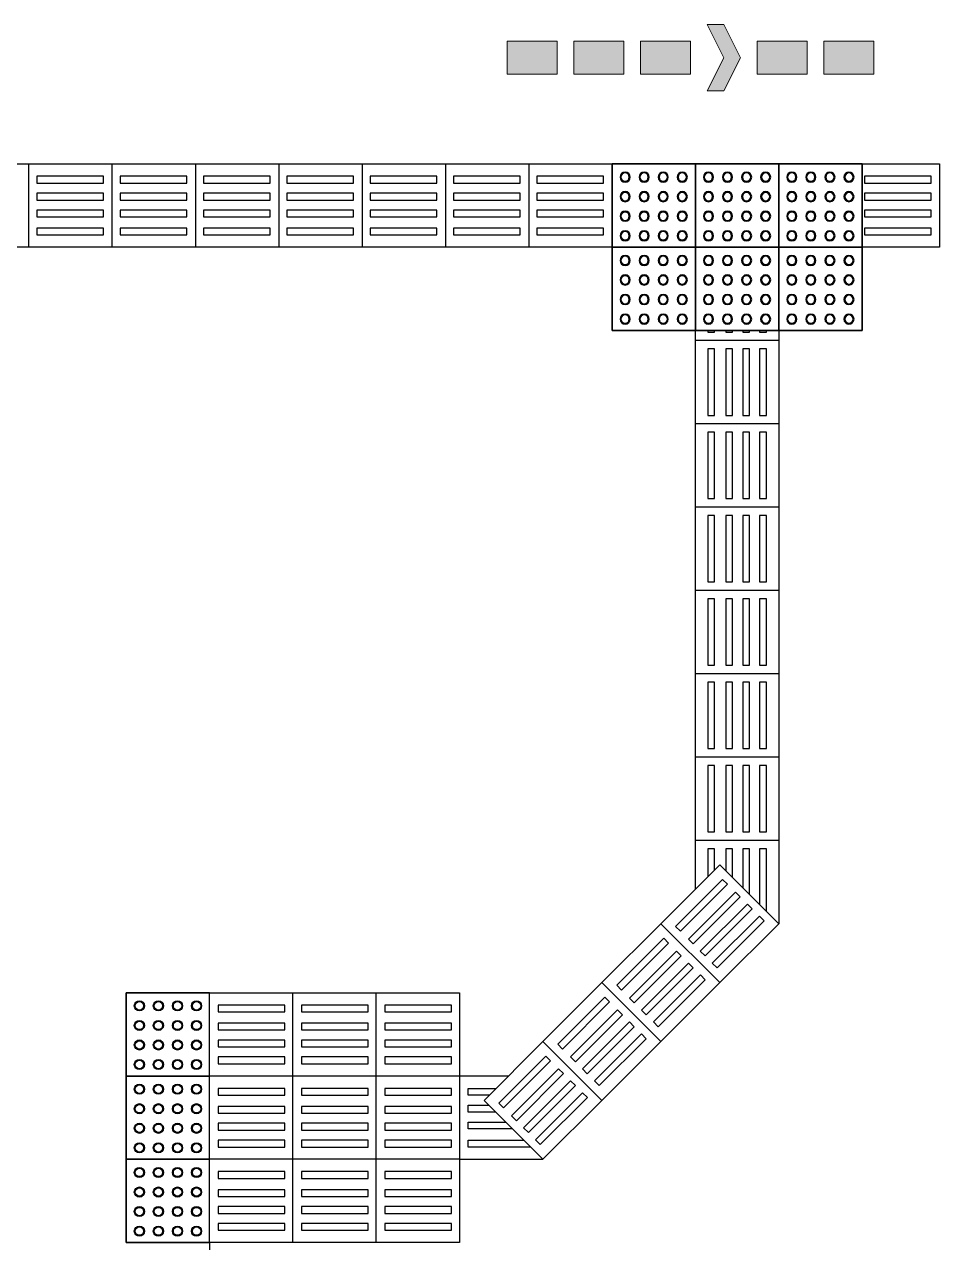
# Model space of a CAD drawing. Header units: metres. Extents: x 341 to 459, y 1341 to 1425.
# Drawn here: x 397.761 to 400.507, y 1374.081 to 1377.737 of the extents above; entities that cross this region are included whole.
import ezdxf
from ezdxf.enums import TextEntityAlignment as Align

# ---------------------------------------------------------------- set-up
doc = ezdxf.new("R2010")
doc.units = ezdxf.units.M
doc.layers.add('INC_EQUIP', color=10, linetype='Continuous', lineweight=20)
doc.layers.add('INC_PLACAS', color=10, linetype='Continuous', lineweight=20)
doc.layers.add('Itens de detalhe', color=7, linetype='Continuous')
doc.layers.add('Notas de texto-1', color=7, linetype='Continuous')
doc.styles.add('ROMANS', font='ROMANS.SHX')

# ---------------------------------------------------------------- blocks, each defined once
blk = doc.blocks.new('piso tatil')
at = {"layer": 'Itens de detalhe', "color": 252, "true_color": 0x939598, "extrusion": (0, 0, -1)}
for p, q in [((-114.2898, 27.6842), (-114.0398, 27.6842)), ((-114.2898, 27.6842), (-114.0398, 27.6842)), ((-114.0398, 27.6842), (-113.7898, 27.6842)), ((-114.0398, 27.6842), (-113.7898, 27.6842)), ((-114.0398, 27.6842), (-114.0398, 27.4342)), ((-114.0398, 27.6842), (-114.0398, 27.4342)), ((-113.7898, 27.6842), (-113.5398, 27.6842)), ((-113.7898, 27.6842), (-113.5398, 27.6842)), ((-113.7898, 27.6842), (-113.7898, 27.4342)), ((-113.7898, 27.6842), (-113.7898, 27.4342)), ((-113.5398, 27.6842), (-113.2898, 27.6842)), ((-113.5398, 27.6842), (-113.2898, 27.6842)), ((-113.5398, 27.6842), (-113.5398, 27.4342)), ((-113.5398, 27.6842), (-113.5398, 27.4342)), ((-113.2898, 27.6842), (-113.0398, 27.6842)), ((-113.2898, 27.6842), (-113.0398, 27.6842)), ((-113.2898, 27.6842), (-113.2898, 27.4342)), ((-113.2898, 27.6842), (-113.2898, 27.4342)), ((-113.0398, 27.6842), (-112.7898, 27.6842)), ((-113.0398, 27.6842), (-112.7898, 27.6842)), ((-113.0398, 27.6842), (-113.0398, 27.4342)), ((-113.0398, 27.6842), (-113.0398, 27.4342)), ((-112.7898, 27.6842), (-112.5398, 27.6842)), ((-112.7898, 27.6842), (-112.5398, 27.6842)), ((-112.7898, 27.6842), (-112.7898, 27.4342)), ((-112.7898, 27.6842), (-112.7898, 27.4342)), ((-112.5398, 27.6842), (-112.2898, 27.6842)), ((-112.5398, 27.6842), (-112.2898, 27.6842)), ((-112.5398, 27.6842), (-112.5398, 27.4342)), ((-112.5398, 27.6842), (-112.5398, 27.4342)), ((-112.2898, 27.6842), (-112.0398, 27.6842)), ((-112.2898, 27.4342), (-112.2898, 27.6842)), ((-112.2898, 27.6842), (-112.2898, 27.4342)), ((-112.0398, 27.6842), (-112.2898, 27.6842)), ((-112.0398, 27.6842), (-111.7898, 27.6842)), ((-111.7898, 27.6842), (-112.0398, 27.6842)), ((-112.0398, 27.6842), (-112.0398, 27.4342)), ((-112.0398, 27.4342), (-112.0398, 27.6842)), ((-111.7898, 27.6842), (-111.5398, 27.6842)), ((-111.7898, 27.4342), (-111.7898, 27.6842)), ((-111.7898, 27.6842), (-111.7898, 27.4342)), ((-111.5398, 27.6842), (-111.7898, 27.6842)), ((-111.5398, 27.6842), (-111.3071, 27.6842)), ((-111.5398, 27.6842), (-111.3071, 27.6842)), ((-111.5398, 27.6842), (-111.5398, 27.4342)), ((-111.5398, 27.4342), (-111.5398, 27.6842)), ((-111.3071, 27.6842), (-111.3071, 27.4342)), ((-113.8155, 27.6473), (-114.015, 27.6473)), ((-114.015, 27.6473), (-114.015, 27.6268)), ((-113.8155, 27.6268), (-113.8155, 27.6473)), ((-113.5655, 27.6473), (-113.765, 27.6473)), ((-113.765, 27.6473), (-113.765, 27.6268)), ((-113.5655, 27.6268), (-113.5655, 27.6473)), ((-113.3155, 27.6473), (-113.515, 27.6473)), ((-113.515, 27.6473), (-113.515, 27.6268)), ((-113.3155, 27.6268), (-113.3155, 27.6473)), ((-113.0655, 27.6473), (-113.265, 27.6473)), ((-113.265, 27.6473), (-113.265, 27.6268)), ((-113.0655, 27.6268), (-113.0655, 27.6473)), ((-112.8155, 27.6473), (-113.015, 27.6473)), ((-113.015, 27.6473), (-113.015, 27.6268)), ((-112.8155, 27.6268), (-112.8155, 27.6473)), ((-112.5655, 27.6473), (-112.765, 27.6473)), ((-112.765, 27.6473), (-112.765, 27.6268)), ((-112.5655, 27.6268), (-112.5655, 27.6473)), ((-112.3155, 27.6473), (-112.515, 27.6473)), ((-112.515, 27.6473), (-112.515, 27.6268)), ((-112.3155, 27.6268), (-112.3155, 27.6473)), ((-111.3327, 27.6473), (-111.5322, 27.6473)), ((-111.5322, 27.6473), (-111.5322, 27.6268)), ((-111.3327, 27.6268), (-111.3327, 27.6473)), ((-114.015, 27.6268), (-113.8155, 27.6268)), ((-113.765, 27.6268), (-113.5655, 27.6268)), ((-113.515, 27.6268), (-113.3155, 27.6268)), ((-113.265, 27.6268), (-113.0655, 27.6268)), ((-113.015, 27.6268), (-112.8155, 27.6268)), ((-112.765, 27.6268), (-112.5655, 27.6268)), ((-112.515, 27.6268), (-112.3155, 27.6268)), ((-111.5322, 27.6268), (-111.3327, 27.6268)), ((-113.8155, 27.5966), (-114.015, 27.5966)), ((-114.015, 27.5966), (-114.015, 27.5761)), ((-114.015, 27.5761), (-113.8155, 27.5761)), ((-113.8155, 27.5761), (-113.8155, 27.5966)), ((-113.5655, 27.5966), (-113.765, 27.5966)), ((-113.765, 27.5966), (-113.765, 27.5761)), ((-113.765, 27.5761), (-113.5655, 27.5761)), ((-113.5655, 27.5761), (-113.5655, 27.5966)), ((-113.3155, 27.5966), (-113.515, 27.5966)), ((-113.515, 27.5966), (-113.515, 27.5761)), ((-113.515, 27.5761), (-113.3155, 27.5761)), ((-113.3155, 27.5761), (-113.3155, 27.5966)), ((-113.0655, 27.5966), (-113.265, 27.5966)), ((-113.265, 27.5966), (-113.265, 27.5761)), ((-113.265, 27.5761), (-113.0655, 27.5761)), ((-113.0655, 27.5761), (-113.0655, 27.5966)), ((-112.8155, 27.5966), (-113.015, 27.5966)), ((-113.015, 27.5966), (-113.015, 27.5761)), ((-113.015, 27.5761), (-112.8155, 27.5761)), ((-112.8155, 27.5761), (-112.8155, 27.5966)), ((-112.5655, 27.5966), (-112.765, 27.5966)), ((-112.765, 27.5966), (-112.765, 27.5761)), ((-112.765, 27.5761), (-112.5655, 27.5761)), ((-112.5655, 27.5761), (-112.5655, 27.5966)), ((-112.3155, 27.5966), (-112.515, 27.5966)), ((-112.515, 27.5966), (-112.515, 27.5761)), ((-112.515, 27.5761), (-112.3155, 27.5761)), ((-112.3155, 27.5761), (-112.3155, 27.5966)), ((-111.3327, 27.5966), (-111.5322, 27.5966)), ((-111.5322, 27.5966), (-111.5322, 27.5761)), ((-111.5322, 27.5761), (-111.3327, 27.5761)), ((-111.3327, 27.5761), (-111.3327, 27.5966)), ((-113.8155, 27.5459), (-114.015, 27.5459)), ((-114.015, 27.5459), (-114.015, 27.5254)), ((-113.8155, 27.5254), (-113.8155, 27.5459)), ((-113.5655, 27.5459), (-113.765, 27.5459)), ((-113.765, 27.5459), (-113.765, 27.5254)), ((-113.5655, 27.5254), (-113.5655, 27.5459)), ((-113.3155, 27.5459), (-113.515, 27.5459)), ((-113.515, 27.5459), (-113.515, 27.5254)), ((-113.3155, 27.5254), (-113.3155, 27.5459)), ((-113.0655, 27.5459), (-113.265, 27.5459)), ((-113.265, 27.5459), (-113.265, 27.5254)), ((-113.0655, 27.5254), (-113.0655, 27.5459)), ((-112.8155, 27.5459), (-113.015, 27.5459)), ((-113.015, 27.5459), (-113.015, 27.5254)), ((-112.8155, 27.5254), (-112.8155, 27.5459)), ((-112.5655, 27.5459), (-112.765, 27.5459)), ((-112.765, 27.5459), (-112.765, 27.5254)), ((-112.5655, 27.5254), (-112.5655, 27.5459)), ((-112.3155, 27.5459), (-112.515, 27.5459)), ((-112.515, 27.5459), (-112.515, 27.5254)), ((-112.3155, 27.5254), (-112.3155, 27.5459)), ((-111.3327, 27.5459), (-111.5322, 27.5459)), ((-111.5322, 27.5459), (-111.5322, 27.5254)), ((-111.3327, 27.5254), (-111.3327, 27.5459)), ((-114.015, 27.5254), (-113.8155, 27.5254)), ((-113.765, 27.5254), (-113.5655, 27.5254)), ((-113.515, 27.5254), (-113.3155, 27.5254)), ((-113.265, 27.5254), (-113.0655, 27.5254)), ((-113.015, 27.5254), (-112.8155, 27.5254)), ((-112.765, 27.5254), (-112.5655, 27.5254)), ((-112.515, 27.5254), (-112.3155, 27.5254)), ((-111.5322, 27.5254), (-111.3327, 27.5254)), ((-113.8155, 27.4916), (-114.015, 27.4916)), ((-114.015, 27.4916), (-114.015, 27.4712)), ((-114.015, 27.4712), (-113.8155, 27.4712)), ((-113.8155, 27.4712), (-113.8155, 27.4916)), ((-113.5655, 27.4916), (-113.765, 27.4916)), ((-113.765, 27.4916), (-113.765, 27.4712)), ((-113.765, 27.4712), (-113.5655, 27.4712)), ((-113.5655, 27.4712), (-113.5655, 27.4916)), ((-113.3155, 27.4916), (-113.515, 27.4916)), ((-113.515, 27.4916), (-113.515, 27.4712)), ((-113.515, 27.4712), (-113.3155, 27.4712)), ((-113.3155, 27.4712), (-113.3155, 27.4916)), ((-113.0655, 27.4916), (-113.265, 27.4916)), ((-113.265, 27.4916), (-113.265, 27.4712)), ((-113.265, 27.4712), (-113.0655, 27.4712)), ((-113.0655, 27.4712), (-113.0655, 27.4916)), ((-112.8155, 27.4916), (-113.015, 27.4916)), ((-113.015, 27.4916), (-113.015, 27.4712)), ((-113.015, 27.4712), (-112.8155, 27.4712)), ((-112.8155, 27.4712), (-112.8155, 27.4916)), ((-112.5655, 27.4916), (-112.765, 27.4916)), ((-112.765, 27.4916), (-112.765, 27.4712)), ((-112.765, 27.4712), (-112.5655, 27.4712)), ((-112.5655, 27.4712), (-112.5655, 27.4916)), ((-112.3155, 27.4916), (-112.515, 27.4916)), ((-112.515, 27.4916), (-112.515, 27.4712)), ((-112.515, 27.4712), (-112.3155, 27.4712)), ((-112.3155, 27.4712), (-112.3155, 27.4916)), ((-111.3327, 27.4916), (-111.5322, 27.4916)), ((-111.5322, 27.4916), (-111.5322, 27.4712)), ((-111.5322, 27.4712), (-111.3327, 27.4712)), ((-111.3327, 27.4712), (-111.3327, 27.4916)), ((-114.0398, 27.4342), (-114.2898, 27.4342)), ((-114.0398, 27.4342), (-114.2898, 27.4342)), ((-113.7898, 27.4342), (-114.0398, 27.4342)), ((-113.7898, 27.4342), (-114.0398, 27.4342)), ((-113.5398, 27.4342), (-113.7898, 27.4342)), ((-113.5398, 27.4342), (-113.7898, 27.4342)), ((-113.2898, 27.4342), (-113.5398, 27.4342)), ((-113.2898, 27.4342), (-113.5398, 27.4342)), ((-113.0398, 27.4342), (-113.2898, 27.4342)), ((-113.0398, 27.4342), (-113.2898, 27.4342)), ((-112.7898, 27.4342), (-113.0398, 27.4342)), ((-112.7898, 27.4342), (-113.0398, 27.4342)), ((-112.5398, 27.4342), (-112.7898, 27.4342)), ((-112.5398, 27.4342), (-112.7898, 27.4342)), ((-112.2898, 27.4342), (-112.5398, 27.4342)), ((-112.2898, 27.4342), (-112.5398, 27.4342)), ((-112.2898, 27.1842), (-112.2898, 27.4342)), ((-112.2898, 27.4342), (-112.2898, 27.1842)), ((-112.0398, 27.4342), (-112.2898, 27.4342)), ((-112.2898, 27.4342), (-112.0398, 27.4342)), ((-111.7898, 27.4342), (-112.0398, 27.4342)), ((-112.0398, 27.4342), (-111.7898, 27.4342)), ((-112.0398, 27.4342), (-112.0398, 27.1842)), ((-112.0398, 27.1842), (-112.0398, 27.4342)), ((-111.7898, 27.1842), (-111.7898, 27.4342)), ((-111.7898, 27.4342), (-111.7898, 27.1842)), ((-111.5398, 27.4342), (-111.7898, 27.4342)), ((-111.7898, 27.4342), (-111.5398, 27.4342)), ((-111.3071, 27.4342), (-111.5398, 27.4342)), ((-111.3071, 27.4342), (-111.5398, 27.4342)), ((-111.5398, 27.4342), (-111.5398, 27.1842)), ((-111.5398, 27.1842), (-111.5398, 27.4342)), ((-112.0398, 27.1842), (-112.2898, 27.1842)), ((-112.2898, 27.1842), (-112.0398, 27.1842)), ((-112.0398, 27.1542), (-112.0398, 27.1842)), ((-112.0398, 27.1542), (-112.0398, 27.1842)), ((-111.7898, 27.1842), (-112.0398, 27.1842)), ((-112.0398, 27.1842), (-111.7898, 27.1842)), ((-112.0028, 27.1842), (-112.0028, 27.1799)), ((-112.0028, 27.1799), (-111.9824, 27.1799)), ((-111.9824, 27.1799), (-111.9824, 27.1842)), ((-111.9486, 27.1842), (-111.9486, 27.1799)), ((-111.9486, 27.1799), (-111.9282, 27.1799)), ((-111.9282, 27.1799), (-111.9282, 27.1842)), ((-111.8979, 27.1842), (-111.8979, 27.1799)), ((-111.8979, 27.1799), (-111.8775, 27.1799)), ((-111.8775, 27.1799), (-111.8775, 27.1842)), ((-111.8472, 27.1842), (-111.8472, 27.1799)), ((-111.8472, 27.1799), (-111.8268, 27.1799)), ((-111.8268, 27.1799), (-111.8268, 27.1842)), ((-111.7898, 27.1842), (-111.7898, 27.1542)), ((-111.7898, 27.1842), (-111.7898, 27.1542)), ((-111.5398, 27.1842), (-111.7898, 27.1842)), ((-111.7898, 27.1842), (-111.5398, 27.1842)), ((-112.0398, 26.9042), (-112.0398, 27.1542)), ((-112.0398, 26.9042), (-112.0398, 27.1542)), ((-111.7898, 27.1542), (-112.0398, 27.1542)), ((-111.7898, 27.1542), (-112.0398, 27.1542)), ((-112.0028, 27.1294), (-112.0028, 26.9299)), ((-111.9824, 27.1294), (-112.0028, 27.1294)), ((-111.9824, 26.9299), (-111.9824, 27.1294)), ((-111.9486, 27.1294), (-111.9486, 26.9299)), ((-111.9282, 27.1294), (-111.9486, 27.1294)), ((-111.9282, 26.9299), (-111.9282, 27.1294)), ((-111.8979, 27.1294), (-111.8979, 26.9299)), ((-111.8775, 27.1294), (-111.8979, 27.1294)), ((-111.8775, 26.9299), (-111.8775, 27.1294)), ((-111.8472, 27.1294), (-111.8472, 26.9299)), ((-111.8268, 27.1294), (-111.8472, 27.1294)), ((-111.8268, 26.9299), (-111.8268, 27.1294)), ((-111.7898, 27.1542), (-111.7898, 26.9042)), ((-111.7898, 27.1542), (-111.7898, 26.9042)), ((-112.0028, 26.9299), (-111.9824, 26.9299)), ((-111.9486, 26.9299), (-111.9282, 26.9299)), ((-111.8979, 26.9299), (-111.8775, 26.9299)), ((-111.8472, 26.9299), (-111.8268, 26.9299)), ((-112.0398, 26.6542), (-112.0398, 26.9042)), ((-112.0398, 26.6542), (-112.0398, 26.9042)), ((-111.7898, 26.9042), (-112.0398, 26.9042)), ((-111.7898, 26.9042), (-112.0398, 26.9042)), ((-112.0028, 26.8794), (-112.0028, 26.6799)), ((-111.9824, 26.8794), (-112.0028, 26.8794)), ((-111.9824, 26.6799), (-111.9824, 26.8794)), ((-111.9486, 26.8794), (-111.9486, 26.6799)), ((-111.9282, 26.8794), (-111.9486, 26.8794)), ((-111.9282, 26.6799), (-111.9282, 26.8794)), ((-111.8979, 26.8794), (-111.8979, 26.6799)), ((-111.8775, 26.8794), (-111.8979, 26.8794)), ((-111.8775, 26.6799), (-111.8775, 26.8794)), ((-111.8472, 26.8794), (-111.8472, 26.6799)), ((-111.8268, 26.8794), (-111.8472, 26.8794)), ((-111.8268, 26.6799), (-111.8268, 26.8794)), ((-111.7898, 26.9042), (-111.7898, 26.6542)), ((-111.7898, 26.9042), (-111.7898, 26.6542)), ((-112.0398, 26.4042), (-112.0398, 26.6542)), ((-112.0398, 26.4042), (-112.0398, 26.6542)), ((-111.7898, 26.6542), (-112.0398, 26.6542)), ((-111.7898, 26.6542), (-112.0398, 26.6542)), ((-112.0028, 26.6799), (-111.9824, 26.6799)), ((-111.9486, 26.6799), (-111.9282, 26.6799)), ((-111.8979, 26.6799), (-111.8775, 26.6799)), ((-111.8472, 26.6799), (-111.8268, 26.6799)), ((-111.7898, 26.6542), (-111.7898, 26.4042)), ((-111.7898, 26.6542), (-111.7898, 26.4042)), ((-112.0028, 26.6294), (-112.0028, 26.4299)), ((-111.9824, 26.6294), (-112.0028, 26.6294)), ((-111.9824, 26.4299), (-111.9824, 26.6294)), ((-111.9486, 26.6294), (-111.9486, 26.4299)), ((-111.9282, 26.6294), (-111.9486, 26.6294)), ((-111.9282, 26.4299), (-111.9282, 26.6294)), ((-111.8979, 26.6294), (-111.8979, 26.4299)), ((-111.8775, 26.6294), (-111.8979, 26.6294)), ((-111.8775, 26.4299), (-111.8775, 26.6294)), ((-111.8472, 26.6294), (-111.8472, 26.4299)), ((-111.8268, 26.6294), (-111.8472, 26.6294)), ((-111.8268, 26.4299), (-111.8268, 26.6294)), ((-112.0398, 26.1542), (-112.0398, 26.4042)), ((-112.0398, 26.1542), (-112.0398, 26.4042)), ((-111.7898, 26.4042), (-112.0398, 26.4042)), ((-111.7898, 26.4042), (-112.0398, 26.4042)), ((-112.0028, 26.4299), (-111.9824, 26.4299)), ((-111.9486, 26.4299), (-111.9282, 26.4299)), ((-111.8979, 26.4299), (-111.8775, 26.4299)), ((-111.8472, 26.4299), (-111.8268, 26.4299)), ((-111.7898, 26.4042), (-111.7898, 26.1542)), ((-111.7898, 26.4042), (-111.7898, 26.1542)), ((-112.0028, 26.3794), (-112.0028, 26.1799)), ((-111.9824, 26.3794), (-112.0028, 26.3794)), ((-111.9824, 26.1799), (-111.9824, 26.3794)), ((-111.9486, 26.3794), (-111.9486, 26.1799)), ((-111.9282, 26.3794), (-111.9486, 26.3794)), ((-111.9282, 26.1799), (-111.9282, 26.3794)), ((-111.8979, 26.3794), (-111.8979, 26.1799)), ((-111.8775, 26.3794), (-111.8979, 26.3794)), ((-111.8775, 26.1799), (-111.8775, 26.3794)), ((-111.8472, 26.3794), (-111.8472, 26.1799)), ((-111.8268, 26.3794), (-111.8472, 26.3794)), ((-111.8268, 26.1799), (-111.8268, 26.3794)), ((-112.0028, 26.1799), (-111.9824, 26.1799)), ((-111.9486, 26.1799), (-111.9282, 26.1799)), ((-111.8979, 26.1799), (-111.8775, 26.1799)), ((-111.8472, 26.1799), (-111.8268, 26.1799)), ((-112.0398, 25.9042), (-112.0398, 26.1542)), ((-112.0398, 25.9042), (-112.0398, 26.1542)), ((-111.7898, 26.1542), (-112.0398, 26.1542)), ((-111.7898, 26.1542), (-112.0398, 26.1542)), ((-111.7898, 26.1542), (-111.7898, 25.9042)), ((-111.7898, 26.1542), (-111.7898, 25.9042)), ((-112.0028, 26.1294), (-112.0028, 25.9299)), ((-111.9824, 26.1294), (-112.0028, 26.1294)), ((-111.9824, 25.9299), (-111.9824, 26.1294)), ((-111.9486, 26.1294), (-111.9486, 25.9299)), ((-111.9282, 26.1294), (-111.9486, 26.1294)), ((-111.9282, 25.9299), (-111.9282, 26.1294)), ((-111.8979, 26.1294), (-111.8979, 25.9299)), ((-111.8775, 26.1294), (-111.8979, 26.1294)), ((-111.8775, 25.9299), (-111.8775, 26.1294)), ((-111.8472, 26.1294), (-111.8472, 25.9299)), ((-111.8268, 26.1294), (-111.8472, 26.1294)), ((-111.8268, 25.9299), (-111.8268, 26.1294)), ((-112.0028, 25.9299), (-111.9824, 25.9299)), ((-111.9486, 25.9299), (-111.9282, 25.9299)), ((-111.8979, 25.9299), (-111.8775, 25.9299)), ((-111.8472, 25.9299), (-111.8268, 25.9299)), ((-112.0398, 25.6542), (-112.0398, 25.9042)), ((-112.0398, 25.6542), (-112.0398, 25.9042)), ((-111.7898, 25.9042), (-112.0398, 25.9042)), ((-111.7898, 25.9042), (-112.0398, 25.9042)), ((-111.7898, 25.9042), (-111.7898, 25.6542)), ((-111.7898, 25.9042), (-111.7898, 25.6542)), ((-112.0028, 25.8794), (-112.0028, 25.6799)), ((-111.9824, 25.8794), (-112.0028, 25.8794)), ((-111.9824, 25.6799), (-111.9824, 25.8794)), ((-111.9486, 25.8794), (-111.9486, 25.6799)), ((-111.9282, 25.8794), (-111.9486, 25.8794)), ((-111.9282, 25.6799), (-111.9282, 25.8794)), ((-111.8979, 25.8794), (-111.8979, 25.6799)), ((-111.8775, 25.8794), (-111.8979, 25.8794)), ((-111.8775, 25.6799), (-111.8775, 25.8794)), ((-111.8472, 25.8794), (-111.8472, 25.6799)), ((-111.8268, 25.8794), (-111.8472, 25.8794)), ((-111.8268, 25.6799), (-111.8268, 25.8794)), ((-112.0028, 25.6799), (-111.9824, 25.6799)), ((-111.9486, 25.6799), (-111.9282, 25.6799)), ((-111.8979, 25.6799), (-111.8775, 25.6799)), ((-111.8472, 25.6799), (-111.8268, 25.6799)), ((-112.0398, 25.5078), (-112.0398, 25.6542)), ((-112.0398, 25.5078), (-112.0398, 25.6542)), ((-111.7898, 25.6542), (-112.0398, 25.6542)), ((-111.7898, 25.6542), (-112.0398, 25.6542)), ((-111.7898, 25.6542), (-111.7898, 25.4042)), ((-111.7898, 25.6542), (-111.7898, 25.4042)), ((-112.0028, 25.6294), (-112.0028, 25.5447)), ((-111.9824, 25.6294), (-112.0028, 25.6294)), ((-111.9824, 25.5652), (-111.9824, 25.6294)), ((-111.9486, 25.6294), (-111.9486, 25.563)), ((-111.9282, 25.6294), (-111.9486, 25.6294)), ((-111.9282, 25.5426), (-111.9282, 25.6294)), ((-111.8979, 25.6294), (-111.8979, 25.5123)), ((-111.8775, 25.6294), (-111.8979, 25.6294)), ((-111.8775, 25.4919), (-111.8775, 25.6294)), ((-111.8472, 25.6294), (-111.8472, 25.4616)), ((-111.8268, 25.6294), (-111.8472, 25.6294)), ((-111.8268, 25.4412), (-111.8268, 25.6294)), ((-112.1434, 25.4042), (-111.9666, 25.581)), ((-112.1434, 25.4042), (-111.9666, 25.581)), ((-111.9666, 25.581), (-111.7898, 25.4042)), ((-111.9666, 25.581), (-111.7898, 25.4042)), ((-111.958, 25.5373), (-112.0991, 25.3962)), ((-112.0846, 25.3818), (-111.9436, 25.5228)), ((-111.9436, 25.5228), (-111.958, 25.5373)), ((-111.9196, 25.4989), (-112.0607, 25.3579)), ((-112.0463, 25.3434), (-111.9052, 25.4845)), ((-111.9052, 25.4845), (-111.9196, 25.4989)), ((-111.8838, 25.4631), (-112.0249, 25.322)), ((-112.0104, 25.3076), (-111.8694, 25.4486)), ((-111.8694, 25.4486), (-111.8838, 25.4631)), ((-111.8479, 25.4272), (-111.989, 25.2862)), ((-111.9746, 25.2717), (-111.8335, 25.4128)), ((-111.8335, 25.4128), (-111.8479, 25.4272)), ((-112.3201, 25.2274), (-112.1434, 25.4042)), ((-112.3201, 25.2274), (-112.1434, 25.4042)), ((-111.9666, 25.2274), (-112.1434, 25.4042)), ((-111.9666, 25.2274), (-112.1434, 25.4042)), ((-112.0991, 25.3962), (-112.0846, 25.3818)), ((-111.7898, 25.4042), (-111.9666, 25.2274)), ((-111.7898, 25.4042), (-111.9666, 25.2274)), ((-112.1348, 25.3605), (-112.2758, 25.2194)), ((-112.2614, 25.205), (-112.1203, 25.3461)), ((-112.1203, 25.3461), (-112.1348, 25.3605)), ((-112.0607, 25.3579), (-112.0463, 25.3434)), ((-112.0964, 25.3222), (-112.2375, 25.1811)), ((-112.2231, 25.1666), (-112.082, 25.3077)), ((-112.082, 25.3077), (-112.0964, 25.3222)), ((-112.0249, 25.322), (-112.0104, 25.3076)), ((-112.0606, 25.2863), (-112.2016, 25.1452)), ((-112.1872, 25.1308), (-112.0461, 25.2719)), ((-112.0461, 25.2719), (-112.0606, 25.2863)), ((-111.989, 25.2862), (-111.9746, 25.2717)), ((-112.0247, 25.2505), (-112.1658, 25.1094)), ((-112.1514, 25.0949), (-112.0103, 25.236)), ((-112.0103, 25.236), (-112.0247, 25.2505)), ((-113.4969, 24.9471), (-113.4969, 25.1971)), ((-113.4969, 25.1971), (-113.2469, 25.1971)), ((-113.4969, 24.9471), (-113.4969, 25.1971)), ((-113.4969, 25.1971), (-113.2469, 25.1971)), ((-113.2469, 24.9471), (-113.2469, 25.1971)), ((-113.2469, 25.1971), (-112.9969, 25.1971)), ((-113.2469, 24.9471), (-113.2469, 25.1971)), ((-113.2469, 25.1971), (-112.9969, 25.1971)), ((-112.9969, 24.9471), (-112.9969, 25.1971)), ((-112.9969, 25.1971), (-112.7469, 25.1971)), ((-112.9969, 24.9471), (-112.9969, 25.1971)), ((-112.9969, 25.1971), (-112.7469, 25.1971)), ((-112.7469, 25.1971), (-112.7469, 24.9471)), ((-112.7469, 25.1971), (-112.7469, 24.9471)), ((-112.4969, 25.0506), (-112.3201, 25.2274)), ((-112.4969, 25.0506), (-112.3201, 25.2274)), ((-112.1434, 25.0506), (-112.3201, 25.2274)), ((-112.1434, 25.0506), (-112.3201, 25.2274)), ((-112.2758, 25.2194), (-112.2614, 25.205)), ((-111.9666, 25.2274), (-112.1434, 25.0506)), ((-111.9666, 25.2274), (-112.1434, 25.0506)), ((-113.2717, 25.1601), (-113.4712, 25.1601)), ((-113.4712, 25.1601), (-113.4712, 25.1397)), ((-113.2717, 25.1397), (-113.2717, 25.1601)), ((-113.0217, 25.1601), (-113.2212, 25.1601)), ((-113.2212, 25.1601), (-113.2212, 25.1397)), ((-113.0217, 25.1397), (-113.0217, 25.1601)), ((-112.7717, 25.1601), (-112.9712, 25.1601)), ((-112.9712, 25.1601), (-112.9712, 25.1397)), ((-112.7717, 25.1397), (-112.7717, 25.1601)), ((-112.3115, 25.1837), (-112.4526, 25.0427)), ((-112.4382, 25.0282), (-112.2971, 25.1693)), ((-112.2971, 25.1693), (-112.3115, 25.1837)), ((-112.2375, 25.1811), (-112.2231, 25.1666)), ((-113.4712, 25.1397), (-113.2717, 25.1397)), ((-113.2212, 25.1397), (-113.0217, 25.1397)), ((-112.9712, 25.1397), (-112.7717, 25.1397)), ((-112.2732, 25.1454), (-112.4143, 25.0043)), ((-112.3998, 24.9899), (-112.2588, 25.1309)), ((-112.2588, 25.1309), (-112.2732, 25.1454)), ((-112.2016, 25.1452), (-112.1872, 25.1308)), ((-113.2717, 25.1059), (-113.4712, 25.1059)), ((-113.4712, 25.1059), (-113.4712, 25.0855)), ((-113.4712, 25.0855), (-113.2717, 25.0855)), ((-113.2717, 25.0855), (-113.2717, 25.1059)), ((-113.0217, 25.1059), (-113.2212, 25.1059)), ((-113.2212, 25.1059), (-113.2212, 25.0855)), ((-113.2212, 25.0855), (-113.0217, 25.0855)), ((-113.0217, 25.0855), (-113.0217, 25.1059)), ((-112.7717, 25.1059), (-112.9712, 25.1059)), ((-112.9712, 25.1059), (-112.9712, 25.0855)), ((-112.9712, 25.0855), (-112.7717, 25.0855)), ((-112.7717, 25.0855), (-112.7717, 25.1059)), ((-112.2374, 25.1095), (-112.3784, 24.9685)), ((-112.364, 24.954), (-112.2229, 25.0951)), ((-112.2229, 25.0951), (-112.2374, 25.1095)), ((-112.1658, 25.1094), (-112.1514, 25.0949)), ((-113.2717, 25.0552), (-113.4712, 25.0552)), ((-113.4712, 25.0552), (-113.4712, 25.0348)), ((-113.2717, 25.0348), (-113.2717, 25.0552)), ((-113.0217, 25.0552), (-113.2212, 25.0552)), ((-113.2212, 25.0552), (-113.2212, 25.0348)), ((-113.0217, 25.0348), (-113.0217, 25.0552)), ((-112.7717, 25.0552), (-112.9712, 25.0552)), ((-112.9712, 25.0552), (-112.9712, 25.0348)), ((-112.7717, 25.0348), (-112.7717, 25.0552)), ((-112.6737, 24.8739), (-112.4969, 25.0506)), ((-112.6737, 24.8739), (-112.4969, 25.0506)), ((-112.3201, 24.8739), (-112.4969, 25.0506)), ((-112.3201, 24.8739), (-112.4969, 25.0506)), ((-112.2015, 25.0737), (-112.3426, 24.9326)), ((-112.3281, 24.9182), (-112.1871, 25.0592)), ((-112.1434, 25.0506), (-112.3201, 24.8739)), ((-112.1434, 25.0506), (-112.3201, 24.8739)), ((-112.1871, 25.0592), (-112.2015, 25.0737)), ((-113.4712, 25.0348), (-113.2717, 25.0348)), ((-113.2212, 25.0348), (-113.0217, 25.0348)), ((-112.9712, 25.0348), (-112.7717, 25.0348)), ((-112.4526, 25.0427), (-112.4382, 25.0282)), ((-113.2717, 25.0045), (-113.4712, 25.0045)), ((-113.4712, 25.0045), (-113.4712, 24.9841)), ((-113.4712, 24.9841), (-113.2717, 24.9841)), ((-113.2717, 24.9841), (-113.2717, 25.0045)), ((-113.0217, 25.0045), (-113.2212, 25.0045)), ((-113.2212, 25.0045), (-113.2212, 24.9841)), ((-113.2212, 24.9841), (-113.0217, 24.9841)), ((-113.0217, 24.9841), (-113.0217, 25.0045)), ((-112.7717, 25.0045), (-112.9712, 25.0045)), ((-112.9712, 25.0045), (-112.9712, 24.9841)), ((-112.9712, 24.9841), (-112.7717, 24.9841)), ((-112.7717, 24.9841), (-112.7717, 25.0045)), ((-112.4883, 25.0069), (-112.6294, 24.8659)), ((-112.615, 24.8514), (-112.4739, 24.9925)), ((-112.4739, 24.9925), (-112.4883, 25.0069)), ((-112.4143, 25.0043), (-112.3998, 24.9899)), ((-113.4969, 24.6971), (-113.4969, 24.9471)), ((-113.4969, 24.6971), (-113.4969, 24.9471)), ((-113.2469, 24.9471), (-113.4969, 24.9471)), ((-113.2469, 24.9471), (-113.4969, 24.9471)), ((-113.2469, 24.6971), (-113.2469, 24.9471)), ((-113.2469, 24.6971), (-113.2469, 24.9471)), ((-112.9969, 24.9471), (-113.2469, 24.9471)), ((-112.9969, 24.9471), (-113.2469, 24.9471)), ((-112.9969, 24.6971), (-112.9969, 24.9471)), ((-112.9969, 24.6971), (-112.9969, 24.9471)), ((-112.7469, 24.9471), (-112.9969, 24.9471)), ((-112.7469, 24.9471), (-112.9969, 24.9471)), ((-112.45, 24.9686), (-112.5911, 24.8275)), ((-112.5766, 24.8131), (-112.4355, 24.9542)), ((-112.4355, 24.9542), (-112.45, 24.9686)), ((-112.3784, 24.9685), (-112.364, 24.954)), ((-113.2717, 24.9101), (-113.4712, 24.9101)), ((-113.4712, 24.9101), (-113.4712, 24.8897)), ((-113.2717, 24.8897), (-113.2717, 24.9101)), ((-113.0217, 24.9101), (-113.2212, 24.9101)), ((-113.2212, 24.9101), (-113.2212, 24.8897)), ((-113.0217, 24.8897), (-113.0217, 24.9101)), ((-112.7717, 24.9101), (-112.9712, 24.9101)), ((-112.9712, 24.9101), (-112.9712, 24.8897)), ((-112.7717, 24.8897), (-112.7717, 24.9101)), ((-112.4141, 24.9328), (-112.5552, 24.7917)), ((-112.5408, 24.7772), (-112.3997, 24.9183)), ((-112.3997, 24.9183), (-112.4141, 24.9328)), ((-112.3426, 24.9326), (-112.3281, 24.9182)), ((-113.4712, 24.8897), (-113.2717, 24.8897)), ((-113.2212, 24.8897), (-113.0217, 24.8897)), ((-112.9712, 24.8897), (-112.7717, 24.8897)), ((-112.4969, 24.6971), (-112.6737, 24.8739)), ((-112.4969, 24.6971), (-112.6737, 24.8739)), ((-112.6294, 24.8659), (-112.615, 24.8514)), ((-112.3783, 24.8969), (-112.5194, 24.7558)), ((-112.5049, 24.7414), (-112.3638, 24.8825)), ((-112.3201, 24.8739), (-112.4969, 24.6971)), ((-112.3201, 24.8739), (-112.4969, 24.6971)), ((-112.3638, 24.8825), (-112.3783, 24.8969)), ((-113.2717, 24.8559), (-113.4712, 24.8559)), ((-113.4712, 24.8559), (-113.4712, 24.8355)), ((-113.4712, 24.8355), (-113.2717, 24.8355)), ((-113.2717, 24.8355), (-113.2717, 24.8559)), ((-113.0217, 24.8559), (-113.2212, 24.8559)), ((-113.2212, 24.8559), (-113.2212, 24.8355)), ((-113.2212, 24.8355), (-113.0217, 24.8355)), ((-113.0217, 24.8355), (-113.0217, 24.8559)), ((-112.7717, 24.8559), (-112.9712, 24.8559)), ((-112.9712, 24.8559), (-112.9712, 24.8355)), ((-112.9712, 24.8355), (-112.7717, 24.8355)), ((-112.7717, 24.8355), (-112.7717, 24.8559)), ((-112.5911, 24.8275), (-112.5766, 24.8131)), ((-113.2717, 24.8052), (-113.4712, 24.8052)), ((-113.4712, 24.8052), (-113.4712, 24.7848)), ((-113.2717, 24.7848), (-113.2717, 24.8052)), ((-113.0217, 24.8052), (-113.2212, 24.8052)), ((-113.2212, 24.8052), (-113.2212, 24.7848)), ((-113.0217, 24.7848), (-113.0217, 24.8052)), ((-112.7717, 24.8052), (-112.9712, 24.8052)), ((-112.9712, 24.8052), (-112.9712, 24.7848)), ((-112.7717, 24.7848), (-112.7717, 24.8052)), ((-112.5552, 24.7917), (-112.5408, 24.7772)), ((-113.4712, 24.7848), (-113.2717, 24.7848)), ((-113.2717, 24.7545), (-113.4712, 24.7545)), ((-113.4712, 24.7545), (-113.4712, 24.7341)), ((-113.2717, 24.7341), (-113.2717, 24.7545)), ((-113.2212, 24.7848), (-113.0217, 24.7848)), ((-113.0217, 24.7545), (-113.2212, 24.7545)), ((-113.2212, 24.7545), (-113.2212, 24.7341)), ((-113.0217, 24.7341), (-113.0217, 24.7545)), ((-112.9712, 24.7848), (-112.7717, 24.7848)), ((-112.7717, 24.7545), (-112.9712, 24.7545)), ((-112.9712, 24.7545), (-112.9712, 24.7341)), ((-112.7717, 24.7341), (-112.7717, 24.7545)), ((-112.5194, 24.7558), (-112.5049, 24.7414)), ((-113.4712, 24.7341), (-113.2717, 24.7341)), ((-113.2212, 24.7341), (-113.0217, 24.7341)), ((-112.9712, 24.7341), (-112.7717, 24.7341)), ((-113.4969, 24.4471), (-113.4969, 24.6971)), ((-113.4969, 24.4471), (-113.4969, 24.6971)), ((-113.2469, 24.6971), (-113.4969, 24.6971)), ((-113.2469, 24.6971), (-113.4969, 24.6971)), ((-113.2469, 24.4471), (-113.2469, 24.6971)), ((-113.2469, 24.4471), (-113.2469, 24.6971)), ((-112.9969, 24.6971), (-113.2469, 24.6971)), ((-112.9969, 24.6971), (-113.2469, 24.6971)), ((-112.9969, 24.4471), (-112.9969, 24.6971)), ((-112.9969, 24.4471), (-112.9969, 24.6971)), ((-112.7469, 24.6971), (-112.9969, 24.6971)), ((-112.7469, 24.6971), (-112.9969, 24.6971)), ((-112.7469, 24.6971), (-112.7469, 24.4471)), ((-112.7469, 24.6971), (-112.7469, 24.4471)), ((-113.2717, 24.6601), (-113.4712, 24.6601)), ((-113.4712, 24.6601), (-113.4712, 24.6397)), ((-113.2717, 24.6397), (-113.2717, 24.6601)), ((-113.0217, 24.6601), (-113.2212, 24.6601)), ((-113.2212, 24.6601), (-113.2212, 24.6397)), ((-113.0217, 24.6397), (-113.0217, 24.6601)), ((-112.7717, 24.6601), (-112.9712, 24.6601)), ((-112.9712, 24.6601), (-112.9712, 24.6397)), ((-112.7717, 24.6397), (-112.7717, 24.6601)), ((-113.4712, 24.6397), (-113.2717, 24.6397)), ((-113.2212, 24.6397), (-113.0217, 24.6397)), ((-112.9712, 24.6397), (-112.7717, 24.6397)), ((-113.2717, 24.6059), (-113.4712, 24.6059)), ((-113.4712, 24.6059), (-113.4712, 24.5855)), ((-113.4712, 24.5855), (-113.2717, 24.5855)), ((-113.2717, 24.5855), (-113.2717, 24.6059)), ((-113.0217, 24.6059), (-113.2212, 24.6059)), ((-113.2212, 24.6059), (-113.2212, 24.5855)), ((-113.2212, 24.5855), (-113.0217, 24.5855)), ((-113.0217, 24.5855), (-113.0217, 24.6059)), ((-112.7717, 24.6059), (-112.9712, 24.6059)), ((-112.9712, 24.6059), (-112.9712, 24.5855)), ((-112.9712, 24.5855), (-112.7717, 24.5855)), ((-112.7717, 24.5855), (-112.7717, 24.6059)), ((-113.2717, 24.5552), (-113.4712, 24.5552)), ((-113.4712, 24.5552), (-113.4712, 24.5348)), ((-113.4712, 24.5348), (-113.2717, 24.5348)), ((-113.2717, 24.5348), (-113.2717, 24.5552)), ((-113.0217, 24.5552), (-113.2212, 24.5552)), ((-113.2212, 24.5552), (-113.2212, 24.5348)), ((-113.2212, 24.5348), (-113.0217, 24.5348)), ((-113.0217, 24.5348), (-113.0217, 24.5552)), ((-112.7717, 24.5552), (-112.9712, 24.5552)), ((-112.9712, 24.5552), (-112.9712, 24.5348)), ((-112.9712, 24.5348), (-112.7717, 24.5348)), ((-112.7717, 24.5348), (-112.7717, 24.5552)), ((-113.2717, 24.5045), (-113.4712, 24.5045)), ((-113.4712, 24.5045), (-113.4712, 24.4841)), ((-113.2717, 24.4841), (-113.2717, 24.5045)), ((-113.0217, 24.5045), (-113.2212, 24.5045)), ((-113.2212, 24.5045), (-113.2212, 24.4841)), ((-113.0217, 24.4841), (-113.0217, 24.5045)), ((-112.7717, 24.5045), (-112.9712, 24.5045)), ((-112.9712, 24.5045), (-112.9712, 24.4841)), ((-112.7717, 24.4841), (-112.7717, 24.5045)), ((-113.4712, 24.4841), (-113.2717, 24.4841)), ((-113.2212, 24.4841), (-113.0217, 24.4841)), ((-112.9712, 24.4841), (-112.7717, 24.4841)), ((-113.2469, 24.4471), (-113.4969, 24.4471)), ((-113.2469, 24.4471), (-113.4969, 24.4471)), ((-112.9969, 24.4471), (-113.2469, 24.4471)), ((-112.9969, 24.4471), (-113.2469, 24.4471)), ((-112.7469, 24.4471), (-112.9969, 24.4471)), ((-112.7469, 24.4471), (-112.9969, 24.4471))]:
    blk.add_line(p, q, dxfattribs=at)
at = {"layer": 'Itens de detalhe', "color": 252, "true_color": 0x939598}
for p, q in [((-113.4969, 25.1971), (-113.7469, 25.1971)), ((-113.7469, 25.1971), (-113.7469, 24.9471)), ((-113.7469, 24.9471), (-113.7469, 25.1971)), ((-113.7469, 25.1971), (-113.4969, 25.1971)), ((-113.7469, 24.9471), (-113.7469, 24.6971)), ((-113.7469, 24.6971), (-113.7469, 24.9471)), ((-113.7469, 24.9471), (-113.4969, 24.9471)), ((-113.4969, 24.9471), (-113.7469, 24.9471)), ((-112.6005, 24.9471), (-112.7469, 24.9471)), ((-112.7469, 24.9471), (-112.7469, 24.6971)), ((-112.6005, 24.9471), (-112.7469, 24.9471)), ((-112.7469, 24.9471), (-112.7469, 24.6971)), ((-112.7212, 24.8897), (-112.7212, 24.9101)), ((-112.7212, 24.9101), (-112.6374, 24.9101)), ((-112.6579, 24.8897), (-112.7212, 24.8897)), ((-112.7212, 24.839), (-112.7212, 24.8594)), ((-112.7212, 24.8594), (-112.6592, 24.8594)), ((-112.6388, 24.839), (-112.7212, 24.839)), ((-112.7212, 24.7883), (-112.7212, 24.8087)), ((-112.7212, 24.8087), (-112.6085, 24.8087)), ((-112.5881, 24.7883), (-112.7212, 24.7883)), ((-112.7212, 24.7341), (-112.7212, 24.7545)), ((-112.7212, 24.7545), (-112.5543, 24.7545)), ((-112.5339, 24.7341), (-112.7212, 24.7341)), ((-113.7469, 24.6971), (-113.7469, 24.4471)), ((-113.7469, 24.4471), (-113.7469, 24.6971)), ((-113.7469, 24.6971), (-113.4969, 24.6971)), ((-113.4969, 24.6971), (-113.7469, 24.6971)), ((-112.7469, 24.6971), (-112.4969, 24.6971)), ((-112.7469, 24.6971), (-112.4969, 24.6971)), ((-113.7469, 24.4471), (-113.4969, 24.4471)), ((-113.4969, 24.4471), (-113.7469, 24.4471)), ((-113.4969, 24.4471), (-113.4969, 24.1971))]:
    blk.add_line(p, q, dxfattribs=at)
at = {"layer": 'Itens de detalhe', "color": 252, "true_color": 0x939598, "extrusion": (0, 0, -1)}
for centre, radius in [((112.2506, 27.6448), 0.0152), ((112.2506, 27.6448), 0.0126), ((112.1936, 27.6448), 0.0152), ((112.1936, 27.6448), 0.0126), ((112.1361, 27.6448), 0.0152), ((112.1361, 27.6448), 0.0126), ((112.079, 27.6448), 0.0152), ((112.079, 27.6448), 0.0126), ((112.0006, 27.6448), 0.0152), ((112.0006, 27.6448), 0.0126), ((111.9436, 27.6448), 0.0152), ((111.9436, 27.6448), 0.0126), ((111.8861, 27.6448), 0.0152), ((111.8861, 27.6448), 0.0126), ((111.829, 27.6448), 0.0152), ((111.829, 27.6448), 0.0126), ((111.7506, 27.6448), 0.0152), ((111.7506, 27.6448), 0.0126), ((111.6936, 27.6448), 0.0152), ((111.6936, 27.6448), 0.0126), ((111.6361, 27.6448), 0.0152), ((111.6361, 27.6448), 0.0126), ((111.579, 27.6448), 0.0152), ((111.579, 27.6448), 0.0126), ((112.2506, 27.5862), 0.0152), ((112.2506, 27.5862), 0.0126), ((112.1936, 27.5862), 0.0152), ((112.1936, 27.5862), 0.0126), ((112.1361, 27.5862), 0.0152), ((112.1361, 27.5862), 0.0126), ((112.079, 27.5862), 0.0152), ((112.079, 27.5862), 0.0126), ((112.0006, 27.5862), 0.0152), ((112.0006, 27.5862), 0.0126), ((111.9436, 27.5862), 0.0152), ((111.9436, 27.5862), 0.0126), ((111.8861, 27.5862), 0.0152), ((111.8861, 27.5862), 0.0126), ((111.829, 27.5862), 0.0152), ((111.829, 27.5862), 0.0126), ((111.7506, 27.5862), 0.0152), ((111.7506, 27.5862), 0.0126), ((111.6936, 27.5862), 0.0152), ((111.6936, 27.5862), 0.0126), ((111.6361, 27.5862), 0.0152), ((111.6361, 27.5862), 0.0126), ((111.579, 27.5862), 0.0152), ((111.579, 27.5862), 0.0126), ((112.2506, 27.5275), 0.0152), ((112.2506, 27.5275), 0.0126), ((112.1936, 27.5275), 0.0152), ((112.1936, 27.5275), 0.0126), ((112.1361, 27.5275), 0.0152), ((112.1361, 27.5275), 0.0126), ((112.079, 27.5275), 0.0152), ((112.079, 27.5275), 0.0126), ((112.0006, 27.5275), 0.0152), ((112.0006, 27.5275), 0.0126), ((111.9436, 27.5275), 0.0152), ((111.9436, 27.5275), 0.0126), ((111.8861, 27.5275), 0.0152), ((111.8861, 27.5275), 0.0126), ((111.829, 27.5275), 0.0152), ((111.829, 27.5275), 0.0126), ((111.7506, 27.5275), 0.0152), ((111.7506, 27.5275), 0.0126), ((111.6936, 27.5275), 0.0152), ((111.6936, 27.5275), 0.0126), ((111.6361, 27.5275), 0.0152), ((111.6361, 27.5275), 0.0126), ((111.579, 27.5275), 0.0152), ((111.579, 27.5275), 0.0126), ((112.2506, 27.4688), 0.0152), ((112.2506, 27.4688), 0.0126), ((112.1936, 27.4688), 0.0152), ((112.1936, 27.4688), 0.0126), ((112.1361, 27.4688), 0.0152), ((112.1361, 27.4688), 0.0126), ((112.079, 27.4688), 0.0152), ((112.079, 27.4688), 0.0126), ((112.0006, 27.4688), 0.0152), ((112.0006, 27.4688), 0.0126), ((111.9436, 27.4688), 0.0152), ((111.9436, 27.4688), 0.0126), ((111.8861, 27.4688), 0.0152), ((111.8861, 27.4688), 0.0126), ((111.829, 27.4688), 0.0152), ((111.829, 27.4688), 0.0126), ((111.7506, 27.4688), 0.0152), ((111.7506, 27.4688), 0.0126), ((111.6936, 27.4688), 0.0152), ((111.6936, 27.4688), 0.0126), ((111.6361, 27.4688), 0.0152), ((111.6361, 27.4688), 0.0126), ((111.579, 27.4688), 0.0152), ((111.579, 27.4688), 0.0126), ((112.2506, 27.3948), 0.0152), ((112.2506, 27.3948), 0.0126), ((112.1936, 27.3948), 0.0152), ((112.1936, 27.3948), 0.0126), ((112.1361, 27.3948), 0.0152), ((112.1361, 27.3948), 0.0126), ((112.079, 27.3948), 0.0152), ((112.079, 27.3948), 0.0126), ((112.0006, 27.3948), 0.0152), ((112.0006, 27.3948), 0.0126), ((111.9436, 27.3948), 0.0152), ((111.9436, 27.3948), 0.0126), ((111.8861, 27.3948), 0.0152), ((111.8861, 27.3948), 0.0126), ((111.829, 27.3948), 0.0152), ((111.829, 27.3948), 0.0126), ((111.7506, 27.3948), 0.0152), ((111.7506, 27.3948), 0.0126), ((111.6936, 27.3948), 0.0152), ((111.6936, 27.3948), 0.0126), ((111.6361, 27.3948), 0.0152), ((111.6361, 27.3948), 0.0126), ((111.579, 27.3948), 0.0152), ((111.579, 27.3948), 0.0126), ((112.2506, 27.3362), 0.0152), ((112.2506, 27.3362), 0.0126), ((112.1936, 27.3362), 0.0152), ((112.1936, 27.3362), 0.0126), ((112.1361, 27.3362), 0.0152), ((112.1361, 27.3362), 0.0126), ((112.079, 27.3362), 0.0152), ((112.079, 27.3362), 0.0126), ((112.0006, 27.3362), 0.0152), ((112.0006, 27.3362), 0.0126), ((111.9436, 27.3362), 0.0152), ((111.9436, 27.3362), 0.0126), ((111.8861, 27.3362), 0.0152), ((111.8861, 27.3362), 0.0126), ((111.829, 27.3362), 0.0152), ((111.829, 27.3362), 0.0126), ((111.7506, 27.3362), 0.0152), ((111.7506, 27.3362), 0.0126), ((111.6936, 27.3362), 0.0152), ((111.6936, 27.3362), 0.0126), ((111.6361, 27.3362), 0.0152), ((111.6361, 27.3362), 0.0126), ((111.579, 27.3362), 0.0152), ((111.579, 27.3362), 0.0126), ((112.2506, 27.2775), 0.0152), ((112.2506, 27.2775), 0.0126), ((112.1936, 27.2775), 0.0152), ((112.1936, 27.2775), 0.0126), ((112.1361, 27.2775), 0.0152), ((112.1361, 27.2775), 0.0126), ((112.079, 27.2775), 0.0152), ((112.079, 27.2775), 0.0126), ((112.0006, 27.2775), 0.0152), ((112.0006, 27.2775), 0.0126), ((111.9436, 27.2775), 0.0152), ((111.9436, 27.2775), 0.0126), ((111.8861, 27.2775), 0.0152), ((111.8861, 27.2775), 0.0126), ((111.829, 27.2775), 0.0152), ((111.829, 27.2775), 0.0126), ((111.7506, 27.2775), 0.0152), ((111.7506, 27.2775), 0.0126), ((111.6936, 27.2775), 0.0152), ((111.6936, 27.2775), 0.0126), ((111.6361, 27.2775), 0.0152), ((111.6361, 27.2775), 0.0126), ((111.579, 27.2775), 0.0152), ((111.579, 27.2775), 0.0126), ((112.2506, 27.2188), 0.0152), ((112.2506, 27.2188), 0.0126), ((112.1936, 27.2188), 0.0152), ((112.1936, 27.2188), 0.0126), ((112.1361, 27.2188), 0.0152), ((112.1361, 27.2188), 0.0126), ((112.079, 27.2188), 0.0152), ((112.079, 27.2188), 0.0126), ((112.0006, 27.2188), 0.0152), ((112.0006, 27.2188), 0.0126), ((111.9436, 27.2188), 0.0152), ((111.9436, 27.2188), 0.0126), ((111.8861, 27.2188), 0.0152), ((111.8861, 27.2188), 0.0126), ((111.829, 27.2188), 0.0152), ((111.829, 27.2188), 0.0126), ((111.7506, 27.2188), 0.0152), ((111.7506, 27.2188), 0.0126), ((111.6936, 27.2188), 0.0152), ((111.6936, 27.2188), 0.0126), ((111.6361, 27.2188), 0.0152), ((111.6361, 27.2188), 0.0126), ((111.579, 27.2188), 0.0152), ((111.579, 27.2188), 0.0126)]:
    blk.add_circle(centre, radius, dxfattribs=at)
at = {"layer": 'Itens de detalhe', "color": 252, "true_color": 0x939598}
for centre, radius in [((-113.7077, 25.1577), 0.0152), ((-113.7077, 25.1577), 0.0126), ((-113.6507, 25.1577), 0.0152), ((-113.6507, 25.1577), 0.0126), ((-113.5932, 25.1577), 0.0152), ((-113.5932, 25.1577), 0.0126), ((-113.5361, 25.1577), 0.0152), ((-113.5361, 25.1577), 0.0126), ((-113.7077, 25.099), 0.0152), ((-113.7077, 25.099), 0.0126), ((-113.6507, 25.099), 0.0152), ((-113.6507, 25.099), 0.0126), ((-113.5932, 25.099), 0.0152), ((-113.5932, 25.099), 0.0126), ((-113.5361, 25.099), 0.0152), ((-113.5361, 25.099), 0.0126), ((-113.7077, 25.0403), 0.0152), ((-113.7077, 25.0403), 0.0126), ((-113.6507, 25.0403), 0.0152), ((-113.6507, 25.0403), 0.0126), ((-113.5932, 25.0403), 0.0152), ((-113.5932, 25.0403), 0.0126), ((-113.5361, 25.0403), 0.0152), ((-113.5361, 25.0403), 0.0126), ((-113.7077, 24.9817), 0.0152), ((-113.7077, 24.9817), 0.0126), ((-113.6507, 24.9817), 0.0152), ((-113.6507, 24.9817), 0.0126), ((-113.5932, 24.9817), 0.0152), ((-113.5932, 24.9817), 0.0126), ((-113.5361, 24.9817), 0.0152), ((-113.5361, 24.9817), 0.0126), ((-113.7077, 24.9077), 0.0152), ((-113.7077, 24.9077), 0.0126), ((-113.6507, 24.9077), 0.0152), ((-113.6507, 24.9077), 0.0126), ((-113.5932, 24.9077), 0.0152), ((-113.5932, 24.9077), 0.0126), ((-113.5361, 24.9077), 0.0152), ((-113.5361, 24.9077), 0.0126), ((-113.7077, 24.849), 0.0152), ((-113.6507, 24.849), 0.0152), ((-113.5932, 24.849), 0.0152), ((-113.5361, 24.849), 0.0152), ((-113.7077, 24.849), 0.0126), ((-113.6507, 24.849), 0.0126), ((-113.5932, 24.849), 0.0126), ((-113.5361, 24.849), 0.0126), ((-113.7077, 24.7903), 0.0152), ((-113.7077, 24.7903), 0.0126), ((-113.6507, 24.7903), 0.0152), ((-113.6507, 24.7903), 0.0126), ((-113.5932, 24.7903), 0.0152), ((-113.5932, 24.7903), 0.0126), ((-113.5361, 24.7903), 0.0152), ((-113.5361, 24.7903), 0.0126), ((-113.7077, 24.7317), 0.0152), ((-113.7077, 24.7317), 0.0126), ((-113.6507, 24.7317), 0.0152), ((-113.6507, 24.7317), 0.0126), ((-113.5932, 24.7317), 0.0152), ((-113.5932, 24.7317), 0.0126), ((-113.5361, 24.7317), 0.0152), ((-113.5361, 24.7317), 0.0126), ((-113.7077, 24.6577), 0.0152), ((-113.7077, 24.6577), 0.0126), ((-113.6507, 24.6577), 0.0152), ((-113.6507, 24.6577), 0.0126), ((-113.5932, 24.6577), 0.0152), ((-113.5932, 24.6577), 0.0126), ((-113.5361, 24.6577), 0.0152), ((-113.5361, 24.6577), 0.0126), ((-113.7077, 24.599), 0.0152), ((-113.7077, 24.599), 0.0126), ((-113.6507, 24.599), 0.0152), ((-113.6507, 24.599), 0.0126), ((-113.5932, 24.599), 0.0152), ((-113.5932, 24.599), 0.0126), ((-113.5361, 24.599), 0.0152), ((-113.5361, 24.599), 0.0126), ((-113.7077, 24.5403), 0.0152), ((-113.7077, 24.5403), 0.0126), ((-113.6507, 24.5403), 0.0152), ((-113.6507, 24.5403), 0.0126), ((-113.5932, 24.5403), 0.0152), ((-113.5932, 24.5403), 0.0126), ((-113.5361, 24.5403), 0.0152), ((-113.5361, 24.5403), 0.0126), ((-113.7077, 24.4817), 0.0152), ((-113.6507, 24.4817), 0.0152), ((-113.5932, 24.4817), 0.0152), ((-113.5361, 24.4817), 0.0152), ((-113.7077, 24.4817), 0.0126), ((-113.6507, 24.4817), 0.0126), ((-113.5932, 24.4817), 0.0126), ((-113.5361, 24.4817), 0.0126)]:
    blk.add_circle(centre, radius, dxfattribs=at)
blk = doc.blocks.new('*U71')
at = {"layer": 'INC_EQUIP'}
h = blk.add_hatch(color=256, dxfattribs=at)
h.paths.add_polyline_path([(0.5, -0.5), (2, -0.5), (2, 0.5), (0.5, 0.5)])
h.paths.add_polyline_path([(2.5, -0.5), (4, -0.5), (4, 0.5), (2.5, 0.5)])
h.paths.add_polyline_path([(-7, -0.5), (-5.5, -0.5), (-5.5, 0.5), (-7, 0.5)])
h.paths.add_polyline_path([(-5, -0.5), (-3.5, -0.5), (-3.5, 0.5), (-5, 0.5)])
h.paths.add_polyline_path([(-1, -1), (-0.5, 0), (-1, 1), (-0.5, 1), (0, 0), (-0.5, -1)])
h.paths.add_polyline_path([(-3, -0.5), (-1.5, -0.5), (-1.5, 0.5), (-3, 0.5)])
at = {"flags": 128}
blk.add_lwpolyline([(-7, -0.5), (-5.5, -0.5), (-5.5, 0.5), (-7, 0.5)], close=True, dxfattribs=at)
at = {"layer": 'INC_EQUIP', "flags": 128}
for points in [[(-1, -1), (-0.5, 0), (-1, 1), (-0.5, 1), (0, 0), (-0.5, -1)], [(-5, -0.5), (-3.5, -0.5), (-3.5, 0.5), (-5, 0.5)], [(-3, -0.5), (-1.5, -0.5), (-1.5, 0.5), (-3, 0.5)], [(0.5, -0.5), (2, -0.5), (2, 0.5), (0.5, 0.5)], [(2.5, -0.5), (4, -0.5), (4, 0.5), (2.5, 0.5)]]:
    blk.add_lwpolyline(points, close=True, dxfattribs=at)
at = {"layer": 'INC_PLACAS', "style": 'ROMANS', "width": 0.95}
for tag, flags, p in [('COD', 3, (-6.032, -1.332)), ('DESC', 3, (-5.74, -2.179)), ('X', 1, (-6.655, -3.053))]:
    blk.add_attdef(tag, text='', height=0.651, dxfattribs=dict(at, flags=flags)).set_placement(p, align=Align.MIDDLE_CENTER)

msp = doc.modelspace()

# ---------------------------------------------------------------- block references
at = {"layer": 'INC_EQUIP', "xscale": -0.1000000000000001, "yscale": 0.1000000000000001, "zscale": 0.1000000000000001, "rotation": 180}
msp.add_blockref('*U71', (399.909, 1377.6373, 0.0219), dxfattribs=at)
at = {"layer": 'Notas de texto-1', "color": 252, "true_color": 0x939598}
msp.add_blockref('piso tatil', (511.8138, 1349.634), dxfattribs=at)

doc.saveas('drawing.dxf')
